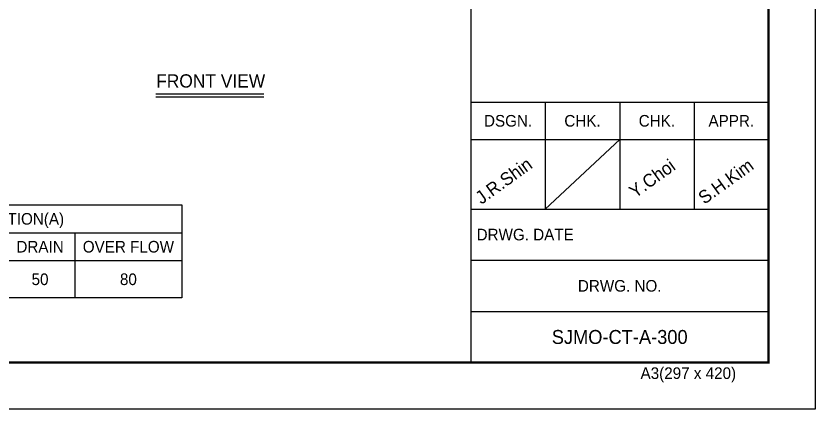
# Model space of a CAD drawing. Header units: millimetres. Extents: x -17070 to 42971, y -291348 to 40590.
# Drawn here: x 30941 to 42971, y 19795 to 25715 of the extents above; entities that cross this region are included whole.
import ezdxf
from ezdxf.enums import TextEntityAlignment as Align

# ---------------------------------------------------------------- set-up
doc = ezdxf.new("R2010")
doc.units = ezdxf.units.MM
for name, color, linetype in [('냉각탑_box', 1, 'Continuous'), ('냉각탑_form', 1, 'Continuous'), ('냉각탑_text', 3, 'Continuous')]:
    doc.layers.add(name, color=color, linetype=linetype)
doc.styles.add('돋움', font='Dotum.ttf')

msp = doc.modelspace()

# ---------------------------------------------------------------- linework, layer by layer
at = {"layer": 'Defpoints'}
msp.add_lwpolyline([(13563.4, 40589.8), (42970.6, 40589.8), (42970.6, 19794.7), (13563.4, 19794.7)], close=True, dxfattribs=at)
at = {"layer": '냉각탑_box'}
for p, q in [((33048.3, 24541.6), (34671.7, 24541.6)), ((33048.3, 24494.9), (34671.7, 24494.9)), ((28048.2, 22449.2), (33438.2, 22449.2)), ((31828.2, 22449.2), (31828.2, 21469.2)), ((18388.2, 22029.2), (33438.2, 22029.2))]:
    msp.add_line(p, q, dxfattribs=at)
msp.add_lwpolyline([(18388.2, 22869.2), (33438.2, 22869.2), (33438.2, 21469.2), (18388.2, 21469.2)], close=True, dxfattribs=at)
at = {"layer": '냉각탑_form'}
for p, q in [((37789.4, 32852.9), (37789.4, 20494.9)), ((37789.4, 24415.8), (42270.4, 24415.8)), ((38909.6, 24415.8), (38909.6, 22805.4)), ((40029.9, 24415.8), (40029.9, 22805.4)), ((41150.2, 24415.8), (41150.2, 22805.4)), ((37789.4, 23855.7), (42270.4, 23855.7)), ((40029.9, 23855.7), (38909.6, 22805.4)), ((37789.4, 22805.4), (42270.4, 22805.4)), ((37789.4, 22035.2), (42270.4, 22035.2)), ((37789.4, 21265), (42270.4, 21265))]:
    msp.add_line(p, q, dxfattribs=at)
at = {"layer": '냉각탑_form', "const_width": 35}
msp.add_lwpolyline([(14263.6, 39889.6), (14263.6, 20494.9), (42270.4, 20494.9), (42270.4, 39889.6)], close=True, dxfattribs=at)

# ---------------------------------------------------------------- texts
at = {"layer": '냉각탑_form', "style": '돋움'}
for s, p in [('DSGN.', (38349.5, 24135.7)), ('CHK.', (39469.8, 24135.7)), ('CHK.', (40590, 24135.7)), ('APPR.', (41710.3, 24135.7)), ('DRWG. NO.', (40029.9, 21650.1))]:
    msp.add_text(s, height=175.04, dxfattribs=at).set_placement(p, align=Align.MIDDLE_CENTER)
for s, height, p in [('DRWG. DATE', 175.04, (37875.6, 22334.8)), ('A3(297 x 420)', 175.043, (40344, 20247.2))]:
    msp.add_text(s, height=height, dxfattribs=at).set_placement(p)
at = {"layer": '냉각탑_text', "style": '돋움'}
for s, height, p in [('FRONT VIEW', 199.97, (33871.9, 24736.3)), ('CONNECTION(A)', 175, (30743.2, 22659.2)), ('DRAIN', 175, (31303.2, 22239.2)), ('OVER FLOW', 175, (32633.2, 22239.2)), ('50', 175, (31303.2, 21749.2)), ('80', 175, (32633.2, 21749.2)), ('SJMO-CT-A-300', 210.051, (40029.9, 20880))]:
    msp.add_text(s, height=height, dxfattribs=at).set_placement(p, align=Align.MIDDLE_CENTER)
for s, p in [('J.R.Shin', (37947.7, 22869.5)), ('Y.Choi', (40263, 22962.9)), ('S.H.Kim', (41304.2, 22869.5))]:
    msp.add_text(s, height=196.05, rotation=35.81856, dxfattribs=at).set_placement(p)

doc.saveas('drawing.dxf')
